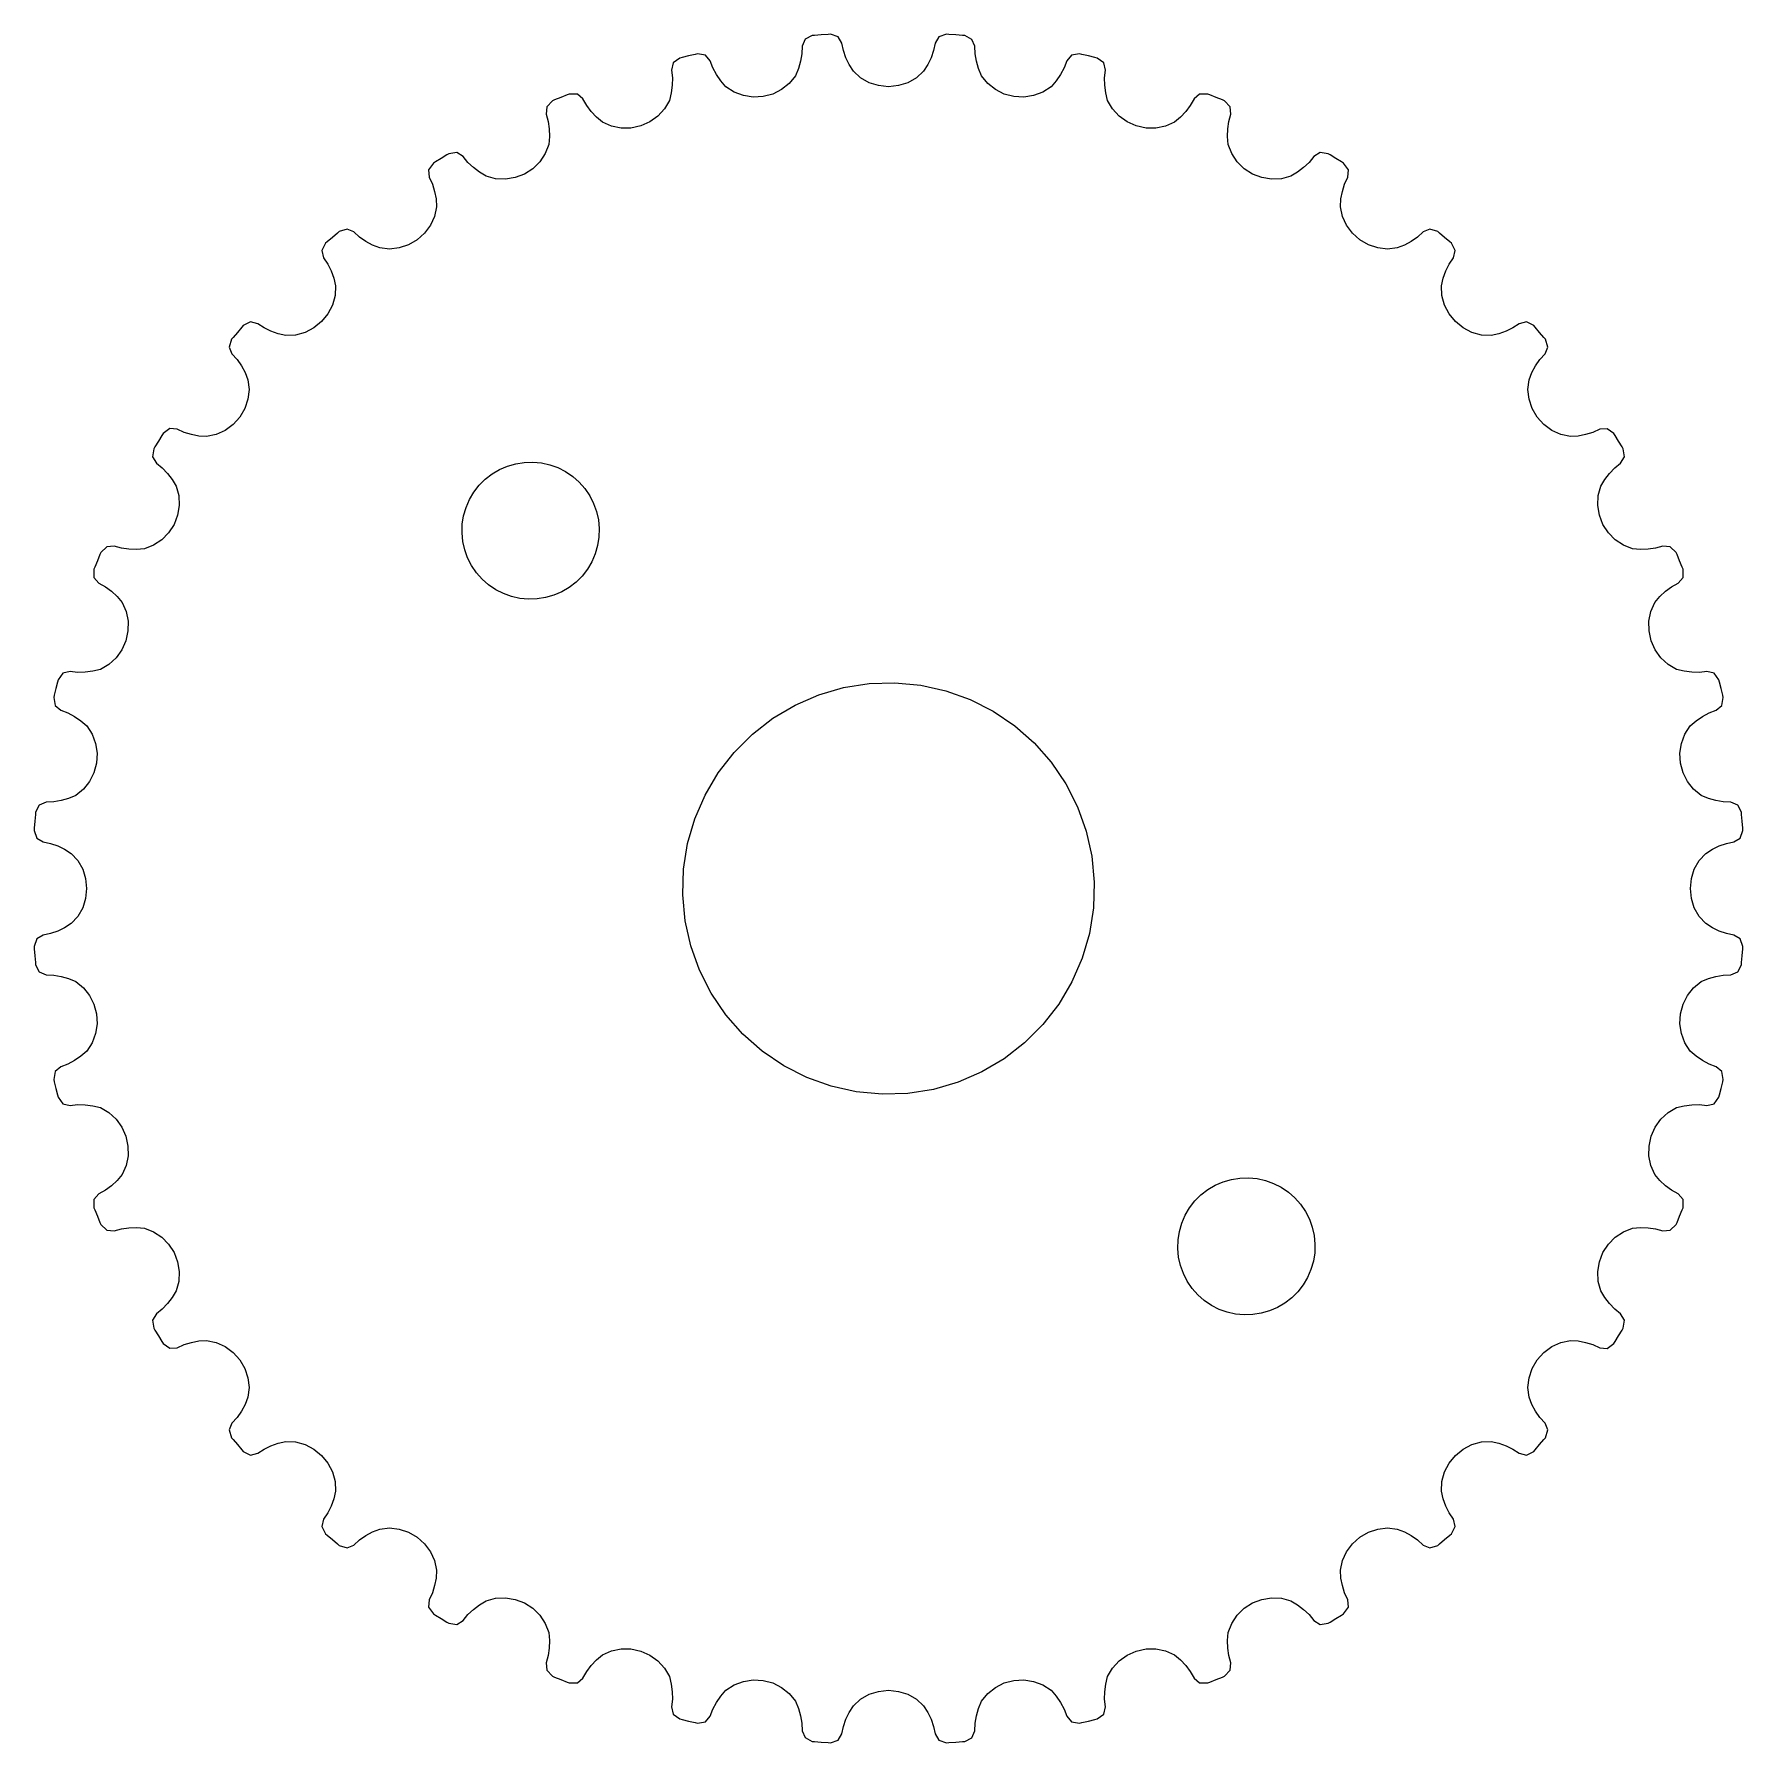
# Model space of a CAD drawing. Header units: metres. Extents: x -14 to 14, y 96 to 232.
# Drawn here: x -12.45 to 12.45, y 207.55 to 232.45 of the extents above.
import ezdxf

# ---------------------------------------------------------------- set-up
doc = ezdxf.new("R2010")
doc.units = ezdxf.units.M

msp = doc.modelspace()

# ---------------------------------------------------------------- linework, layer by layer
for p, q in [((-1.21602, 232.375), (-1.25708, 232.274)), ((-1.11101, 232.429), (-1.21602, 232.375)), ((-1.07671, 232.432), (-1.11101, 232.429)), ((-0.979034, 232.44), (-1.07671, 232.432)), ((-0.881302, 232.447), (-0.979034, 232.44)), ((-0.846939, 232.45), (-0.881302, 232.447)), ((-0.734589, 232.412), (-0.846939, 232.45)), ((-0.678375, 232.319), (-0.734589, 232.412)), ((-0.655991, 232.211), (-0.678375, 232.319)), ((0.678375, 232.319), (0.656052, 232.211)), ((0.734741, 232.412), (0.678375, 232.319)), ((0.846939, 232.45), (0.734741, 232.412)), ((0.881302, 232.447), (0.846939, 232.45)), ((0.979034, 232.44), (0.881302, 232.447)), ((1.07671, 232.432), (0.979034, 232.44)), ((1.11101, 232.429), (1.07671, 232.432)), ((1.21616, 232.374), (1.11101, 232.429)), ((1.25708, 232.274), (1.21616, 232.374)), ((-3.04161, 232.102), (-3.13686, 232.032)), ((-3.00822, 232.11), (-3.04161, 232.102)), ((-2.91301, 232.134), (-3.00822, 232.11)), ((-2.81763, 232.156), (-2.91301, 232.134)), ((-2.78404, 232.164), (-2.81763, 232.156)), ((-2.66728, 232.145), (-2.78404, 232.164)), ((-2.59717, 232.061), (-2.66728, 232.145)), ((-1.26227, 232.163), (-1.28096, 232.055)), ((-1.25708, 232.274), (-1.26227, 232.163)), ((-0.620392, 232.107), (-0.655991, 232.211)), ((-0.572189, 232.006), (-0.620392, 232.107)), ((0.620544, 232.107), (0.572357, 232.006)), ((0.656052, 232.211), (0.620544, 232.107)), ((1.26231, 232.163), (1.25708, 232.274)), ((1.28111, 232.055), (1.26231, 232.163)), ((2.66742, 232.145), (2.59717, 232.061)), ((2.78404, 232.164), (2.66742, 232.145)), ((2.81763, 232.156), (2.78404, 232.164)), ((2.91301, 232.134), (2.81763, 232.156)), ((3.00822, 232.11), (2.91301, 232.134)), ((3.04161, 232.102), (3.00822, 232.11)), ((3.13699, 232.032), (3.04161, 232.102)), ((-3.13686, 232.032), (-3.16162, 231.926)), ((-3.16162, 231.926), (-3.14952, 231.816)), ((-2.55817, 231.958), (-2.59717, 232.061)), ((-2.50664, 231.86), (-2.55817, 231.958)), ((-2.44327, 231.769), (-2.50664, 231.86)), ((-1.35741, 231.843), (-1.44673, 231.731)), ((-1.31281, 231.948), (-1.35741, 231.843)), ((-1.28096, 232.055), (-1.31281, 231.948)), ((-0.511993, 231.91), (-0.572189, 232.006)), ((-0.406158, 231.813), (-0.511993, 231.91)), ((0.511993, 231.91), (0.406158, 231.813)), ((0.572357, 232.006), (0.511993, 231.91)), ((1.31297, 231.948), (1.28111, 232.055)), ((1.35741, 231.843), (1.31297, 231.948)), ((1.44673, 231.731), (1.35741, 231.843)), ((2.50679, 231.86), (2.44344, 231.769)), ((2.55823, 231.958), (2.50679, 231.86)), ((2.59717, 232.061), (2.55823, 231.958)), ((3.16162, 231.926), (3.13699, 232.032)), ((3.14957, 231.816), (3.16162, 231.926)), ((-4.6526, 231.578), (-4.68457, 231.566)), ((-4.53429, 231.578), (-4.6526, 231.578)), ((-4.452, 231.507), (-4.53429, 231.578)), ((-3.16565, 231.595), (-3.19341, 231.485)), ((-3.15094, 231.706), (-3.16565, 231.595)), ((-3.14952, 231.816), (-3.15094, 231.706)), ((-2.3688, 231.683), (-2.44327, 231.769)), ((-2.24907, 231.604), (-2.3688, 231.683)), ((-2.11508, 231.554), (-2.24907, 231.604)), ((-1.6877, 231.578), (-1.82796, 231.541)), ((-1.55872, 231.642), (-1.6877, 231.578)), ((-1.44673, 231.731), (-1.55872, 231.642)), ((-0.281647, 231.742), (-0.406158, 231.813)), ((-0.144287, 231.7), (-0.281647, 231.742)), ((0, 231.685), (-0.144287, 231.7)), ((0.144287, 231.7), (0, 231.685)), ((0.281647, 231.742), (0.144287, 231.7)), ((0.406158, 231.813), (0.281647, 231.742)), ((1.55872, 231.642), (1.44673, 231.731)), ((1.6877, 231.578), (1.55872, 231.642)), ((1.82796, 231.541), (1.6877, 231.578)), ((2.24907, 231.604), (2.11508, 231.554)), ((2.3688, 231.683), (2.24907, 231.604)), ((2.44344, 231.769), (2.3688, 231.683)), ((3.15109, 231.706), (3.14957, 231.816)), ((3.16582, 231.595), (3.15109, 231.706)), ((3.19341, 231.485), (3.16582, 231.595)), ((4.53441, 231.578), (4.452, 231.507)), ((4.6526, 231.578), (4.53441, 231.578)), ((4.68457, 231.566), (4.6526, 231.578)), ((-4.98044, 231.393), (-4.9883, 231.284)), ((-4.89732, 231.477), (-4.98044, 231.393)), ((-4.86566, 231.491), (-4.89732, 231.477)), ((-4.77527, 231.529), (-4.86566, 231.491)), ((-4.68457, 231.566), (-4.77527, 231.529)), ((-4.39735, 231.411), (-4.452, 231.507)), ((-4.33116, 231.322), (-4.39735, 231.411)), ((-4.2542, 231.241), (-4.33116, 231.322)), ((-3.26402, 231.36), (-3.3607, 231.255)), ((-3.19341, 231.485), (-3.26402, 231.36)), ((-1.97273, 231.533), (-2.11508, 231.554)), ((-1.82796, 231.541), (-1.97273, 231.533)), ((1.97273, 231.533), (1.82796, 231.541)), ((2.11508, 231.554), (1.97273, 231.533)), ((3.26402, 231.36), (3.19341, 231.485)), ((3.3607, 231.255), (3.26402, 231.36)), ((4.3313, 231.322), (4.25436, 231.241)), ((4.3974, 231.411), (4.3313, 231.322)), ((4.452, 231.507), (4.3974, 231.411)), ((4.77527, 231.529), (4.68457, 231.566)), ((4.86566, 231.491), (4.77527, 231.529)), ((4.89732, 231.477), (4.86566, 231.491)), ((4.98058, 231.393), (4.89732, 231.477)), ((4.9883, 231.284), (4.98058, 231.393)), ((-4.9883, 231.284), (-4.95921, 231.178)), ((-4.95921, 231.178), (-4.94334, 231.069)), ((-4.16728, 231.169), (-4.2542, 231.241)), ((-4.03661, 231.109), (-4.16728, 231.169)), ((-3.89644, 231.081), (-4.03661, 231.109)), ((-3.75259, 231.082), (-3.89644, 231.081)), ((-3.6109, 231.113), (-3.75259, 231.082)), ((-3.47813, 231.172), (-3.6109, 231.113)), ((-3.3607, 231.255), (-3.47813, 231.172)), ((3.47813, 231.172), (3.3607, 231.255)), ((3.6109, 231.113), (3.47813, 231.172)), ((3.75259, 231.082), (3.6109, 231.113)), ((3.89644, 231.081), (3.75259, 231.082)), ((4.03661, 231.109), (3.89644, 231.081)), ((4.16728, 231.169), (4.03661, 231.109)), ((4.25436, 231.241), (4.16728, 231.169)), ((4.94348, 231.069), (4.95926, 231.178)), ((4.95926, 231.178), (4.9883, 231.284)), ((-4.95076, 230.844), (-5.00095, 230.71)), ((-4.94055, 230.957), (-4.95076, 230.844)), ((-4.94334, 231.069), (-4.94055, 230.957)), ((4.9407, 230.957), (4.94348, 231.069)), ((4.95076, 230.844), (4.9407, 230.957)), ((5.00095, 230.71), (4.95076, 230.844)), ((-6.6033, 230.588), (-6.63245, 230.57)), ((-6.51994, 230.64), (-6.6033, 230.588)), ((-6.43617, 230.69), (-6.51994, 230.64)), ((-6.4066, 230.708), (-6.43617, 230.69)), ((-6.28964, 230.726), (-6.4066, 230.708)), ((-6.19719, 230.668), (-6.28964, 230.726)), ((-6.12827, 230.582), (-6.19719, 230.668)), ((-6.04903, 230.505), (-6.12827, 230.582)), ((-5.07996, 230.59), (-5.18292, 230.49)), ((-5.00095, 230.71), (-5.07996, 230.59)), ((5.07996, 230.59), (5.00095, 230.71)), ((5.18292, 230.49), (5.07996, 230.59)), ((6.12831, 230.582), (6.04916, 230.505)), ((6.19719, 230.668), (6.12831, 230.582)), ((6.28976, 230.726), (6.19719, 230.668)), ((6.4066, 230.708), (6.28976, 230.726)), ((6.43617, 230.69), (6.4066, 230.708)), ((6.51994, 230.64), (6.43617, 230.69)), ((6.6033, 230.588), (6.51994, 230.64)), ((6.63245, 230.57), (6.6033, 230.588)), ((-6.63245, 230.57), (-6.7014, 230.474)), ((-6.7014, 230.474), (-6.69214, 230.365)), ((-6.69214, 230.365), (-6.64679, 230.265)), ((-5.96037, 230.438), (-6.04903, 230.505)), ((-5.86316, 230.379), (-5.96037, 230.438)), ((-5.72475, 230.341), (-5.86316, 230.379)), ((-5.58186, 230.335), (-5.72475, 230.341)), ((-5.44006, 230.359), (-5.58186, 230.335)), ((-5.30495, 230.412), (-5.44006, 230.359)), ((-5.18292, 230.49), (-5.30495, 230.412)), ((5.30495, 230.412), (5.18292, 230.49)), ((5.44006, 230.359), (5.30495, 230.412)), ((5.58186, 230.335), (5.44006, 230.359)), ((5.72475, 230.341), (5.58186, 230.335)), ((5.86316, 230.379), (5.72475, 230.341)), ((5.96053, 230.437), (5.86316, 230.379)), ((6.04916, 230.505), (5.96053, 230.437)), ((6.70151, 230.474), (6.63245, 230.57)), ((6.64684, 230.265), (6.69214, 230.365)), ((6.69214, 230.365), (6.70151, 230.474)), ((-6.64679, 230.265), (-6.61401, 230.159)), ((-6.61401, 230.159), (-6.59381, 230.049)), ((6.59395, 230.049), (6.61414, 230.159)), ((6.61414, 230.159), (6.64684, 230.265)), ((-6.58621, 229.936), (-6.61473, 229.795)), ((-6.59381, 230.049), (-6.58621, 229.936)), ((6.58621, 229.936), (6.59395, 230.049)), ((6.61473, 229.795), (6.58621, 229.936)), ((-7.89012, 229.61), (-8.00284, 229.574)), ((-7.78981, 229.568), (-7.89012, 229.61)), ((-6.6741, 229.665), (-6.7601, 229.55)), ((-6.61473, 229.795), (-6.6741, 229.665)), ((6.6741, 229.665), (6.61473, 229.795)), ((6.7601, 229.55), (6.6741, 229.665)), ((7.89024, 229.61), (7.78981, 229.568)), ((8.00284, 229.574), (7.89024, 229.61)), ((-8.20425, 229.402), (-8.25734, 229.296)), ((-8.17833, 229.425), (-8.20425, 229.402)), ((-8.10406, 229.489), (-8.17833, 229.425)), ((-8.02928, 229.552), (-8.10406, 229.489)), ((-8.00284, 229.574), (-8.02928, 229.552)), ((-7.70827, 229.493), (-7.78981, 229.568)), ((-7.61795, 229.43), (-7.70827, 229.493)), ((-7.51978, 229.377), (-7.61795, 229.43)), ((-7.41466, 229.334), (-7.51978, 229.377)), ((-7.27193, 229.318), (-7.41466, 229.334)), ((-7.12982, 229.334), (-7.27193, 229.318)), ((-6.99358, 229.38), (-7.12982, 229.334)), ((-6.86835, 229.453), (-6.99358, 229.38)), ((-6.7601, 229.55), (-6.86835, 229.453)), ((6.86835, 229.453), (6.7601, 229.55)), ((6.99358, 229.38), (6.86835, 229.453)), ((7.12982, 229.334), (6.99358, 229.38)), ((7.27193, 229.318), (7.12982, 229.334)), ((7.41466, 229.334), (7.27193, 229.318)), ((7.51991, 229.377), (7.41466, 229.334)), ((7.61809, 229.43), (7.51991, 229.377)), ((7.70831, 229.493), (7.61809, 229.43)), ((7.78981, 229.568), (7.70831, 229.493)), ((8.02928, 229.552), (8.00284, 229.574)), ((8.10406, 229.489), (8.02928, 229.552)), ((8.17833, 229.425), (8.10406, 229.489)), ((8.20425, 229.402), (8.17833, 229.425)), ((8.25745, 229.296), (8.20425, 229.402)), ((-8.25734, 229.296), (-8.23122, 229.191)), ((-8.23122, 229.191), (-8.17072, 229.099)), ((-8.17072, 229.099), (-8.12183, 228.999)), ((8.12193, 228.999), (8.17075, 229.098)), ((8.17075, 229.098), (8.23122, 229.191)), ((8.23122, 229.191), (8.25745, 229.296)), ((-8.12183, 228.999), (-8.08469, 228.894)), ((-8.08469, 228.894), (-8.05949, 228.784)), ((8.05949, 228.784), (8.08481, 228.894)), ((8.08481, 228.894), (8.12193, 228.999)), ((-8.06563, 228.64), (-8.10393, 228.502)), ((-8.05949, 228.784), (-8.06563, 228.64)), ((8.06563, 228.64), (8.05949, 228.784)), ((8.10393, 228.502), (8.06563, 228.64)), ((-8.17082, 228.375), (-8.26263, 228.263)), ((-8.10393, 228.502), (-8.17082, 228.375)), ((8.17082, 228.375), (8.10393, 228.502)), ((8.26263, 228.263), (8.17082, 228.375)), ((-9.48863, 228.104), (-9.552, 228.029)), ((-9.4247, 228.178), (-9.48863, 228.104)), ((-9.40202, 228.204), (-9.4247, 228.178)), ((-9.29633, 228.257), (-9.40202, 228.204)), ((-9.1906, 228.231), (-9.29633, 228.257)), ((-9.09848, 228.171), (-9.1906, 228.231)), ((-8.9993, 228.122), (-9.09848, 228.171)), ((-8.89401, 228.085), (-8.9993, 228.122)), ((-8.78358, 228.059), (-8.89401, 228.085)), ((-8.50224, 228.104), (-8.64003, 228.066)), ((-8.37488, 228.171), (-8.50224, 228.104)), ((-8.26263, 228.263), (-8.37488, 228.171)), ((8.37488, 228.171), (8.26263, 228.263)), ((8.50224, 228.104), (8.37488, 228.171)), ((8.64003, 228.066), (8.50224, 228.104)), ((8.89413, 228.085), (8.78358, 228.059)), ((8.99942, 228.122), (8.89413, 228.085)), ((9.09851, 228.171), (8.99942, 228.122)), ((9.1906, 228.231), (9.09851, 228.171)), ((9.29643, 228.257), (9.1906, 228.231)), ((9.40202, 228.204), (9.29643, 228.257)), ((9.4247, 228.178), (9.40202, 228.204)), ((9.48863, 228.104), (9.4247, 228.178)), ((9.552, 228.029), (9.48863, 228.104)), ((-9.57405, 228.003), (-9.60997, 227.89)), ((-9.60997, 227.89), (-9.5676, 227.79)), ((-9.552, 228.029), (-9.57405, 228.003)), ((-8.64003, 228.066), (-8.78358, 228.059)), ((8.78358, 228.059), (8.64003, 228.066)), ((9.57405, 228.003), (9.552, 228.029)), ((9.5676, 227.79), (9.61005, 227.89)), ((9.61005, 227.89), (9.57405, 228.003)), ((-9.5676, 227.79), (-9.49344, 227.708)), ((-9.49344, 227.708), (-9.42964, 227.618)), ((-9.42964, 227.618), (-9.37651, 227.52)), ((9.37662, 227.52), (9.42973, 227.618)), ((9.42973, 227.618), (9.49347, 227.708)), ((9.49347, 227.708), (9.5676, 227.79)), ((-9.37651, 227.52), (-9.33434, 227.415)), ((-9.33434, 227.415), (-9.31793, 227.272)), ((9.31793, 227.272), (9.33434, 227.415)), ((9.33434, 227.415), (9.37662, 227.52)), ((-9.3342, 227.13), (-9.38034, 226.994)), ((-9.31793, 227.272), (-9.3342, 227.13)), ((9.3342, 227.13), (9.31793, 227.272)), ((9.38034, 226.994), (9.3342, 227.13)), ((-9.45348, 226.868), (-9.54997, 226.76)), ((-9.38034, 226.994), (-9.45348, 226.868)), ((9.45348, 226.868), (9.38034, 226.994)), ((9.54997, 226.76), (9.45348, 226.868)), ((-10.588, 226.603), (-10.6396, 226.52)), ((-10.5697, 226.632), (-10.588, 226.603)), ((-10.4736, 226.702), (-10.5697, 226.632)), ((-10.3651, 226.692), (-10.4736, 226.702)), ((-10.2646, 226.647), (-10.3651, 226.692)), ((-10.1591, 226.614), (-10.2646, 226.647)), ((-10.0493, 226.594), (-10.1591, 226.614)), ((-9.93622, 226.586), (-10.0493, 226.594)), ((-9.79541, 226.615), (-9.93622, 226.586)), ((-9.6653, 226.674), (-9.79541, 226.615)), ((-9.54997, 226.76), (-9.6653, 226.674)), ((9.6653, 226.674), (9.54997, 226.76)), ((9.79541, 226.615), (9.6653, 226.674)), ((9.93622, 226.586), (9.79541, 226.615)), ((10.0494, 226.594), (9.93622, 226.586)), ((10.1591, 226.614), (10.0494, 226.594)), ((10.2647, 226.647), (10.1591, 226.614)), ((10.3651, 226.692), (10.2647, 226.647)), ((10.4737, 226.701), (10.3651, 226.692)), ((10.5697, 226.632), (10.4737, 226.701)), ((10.588, 226.603), (10.5697, 226.632)), ((10.6396, 226.52), (10.588, 226.603)), ((-10.7081, 226.407), (-10.726, 226.29)), ((-10.6904, 226.436), (-10.7081, 226.407)), ((-10.6396, 226.52), (-10.6904, 226.436)), ((10.6904, 226.436), (10.6396, 226.52)), ((10.7081, 226.407), (10.6904, 226.436)), ((10.726, 226.29), (10.7081, 226.407)), ((-10.726, 226.29), (-10.6684, 226.197)), ((-10.6684, 226.197), (-10.5824, 226.128)), ((-10.5824, 226.128), (-10.5053, 226.049)), ((-5.77699, 226.042), (-5.6689, 226.106)), ((-5.6689, 226.106), (-5.55365, 226.156)), ((-5.55365, 226.156), (-5.43304, 226.191)), ((-5.43304, 226.191), (-5.30901, 226.21)), ((-5.30901, 226.21), (-5.18349, 226.214)), ((-5.18349, 226.214), (-5.05847, 226.203)), ((-5.05847, 226.203), (-4.93591, 226.175)), ((-4.93591, 226.175), (-4.81776, 226.133)), ((-4.81776, 226.133), (-4.70586, 226.076)), ((10.5054, 226.049), (10.5824, 226.128)), ((10.5824, 226.128), (10.6684, 226.197)), ((10.6684, 226.197), (10.726, 226.29)), ((-10.5053, 226.049), (-10.4374, 225.961)), ((-10.4374, 225.961), (-10.3793, 225.863)), ((-10.3793, 225.863), (-10.3408, 225.725)), ((-6.04199, 225.777), (-5.96501, 225.876)), ((-5.96501, 225.876), (-5.87622, 225.965)), ((-5.87622, 225.965), (-5.77699, 226.042)), ((-4.70586, 226.076), (-4.60201, 226.005)), ((-4.60201, 226.005), (-4.5078, 225.922)), ((-4.5078, 225.922), (-4.42474, 225.828)), ((10.3408, 225.725), (10.3793, 225.863)), ((10.3793, 225.863), (10.4375, 225.96)), ((10.4375, 225.96), (10.5054, 226.049)), ((-10.3408, 225.725), (-10.3346, 225.582)), ((-6.15579, 225.554), (-6.10591, 225.669)), ((-6.10591, 225.669), (-6.04199, 225.777)), ((-4.42474, 225.828), (-4.35416, 225.724)), ((-4.35416, 225.724), (-4.29715, 225.612)), ((-4.29715, 225.612), (-4.25461, 225.494)), ((10.3346, 225.582), (10.3408, 225.725)), ((-10.3589, 225.44), (-10.4115, 225.305)), ((-10.3346, 225.582), (-10.3589, 225.44)), ((-6.21046, 225.309), (-6.19083, 225.433)), ((-6.19083, 225.433), (-6.15579, 225.554)), ((-4.25461, 225.494), (-4.22722, 225.371)), ((-4.22722, 225.371), (-4.21539, 225.246)), ((10.3589, 225.44), (10.3346, 225.582)), ((10.4115, 225.305), (10.3589, 225.44)), ((-10.4899, 225.183), (-10.5904, 225.08)), ((-10.4115, 225.305), (-10.4899, 225.183)), ((-6.21442, 225.183), (-6.21046, 225.309)), ((-6.20259, 225.058), (-6.21442, 225.183)), ((-4.21935, 225.121), (-4.23898, 224.997)), ((-4.21539, 225.246), (-4.21935, 225.121)), ((10.4899, 225.183), (10.4115, 225.305)), ((10.5904, 225.08), (10.4899, 225.183)), ((-11.4907, 224.866), (-11.5285, 224.775)), ((-11.4771, 224.897), (-11.4907, 224.866)), ((-11.393, 224.981), (-11.4771, 224.897)), ((-11.2844, 224.988), (-11.393, 224.981)), ((-11.1781, 224.959), (-11.2844, 224.988)), ((-11.0687, 224.943), (-11.1781, 224.959)), ((-10.9571, 224.941), (-11.0687, 224.943)), ((-10.8442, 224.951), (-10.9571, 224.941)), ((-10.7096, 225.001), (-10.8442, 224.951)), ((-10.5904, 225.08), (-10.7096, 225.001)), ((-6.1752, 224.936), (-6.20259, 225.058)), ((-6.13266, 224.818), (-6.1752, 224.936)), ((-4.27403, 224.876), (-4.3239, 224.761)), ((-4.23898, 224.997), (-4.27403, 224.876)), ((10.7096, 225.001), (10.5904, 225.08)), ((10.8442, 224.951), (10.7096, 225.001)), ((10.9571, 224.941), (10.8442, 224.951)), ((11.0687, 224.943), (10.9571, 224.941)), ((11.1781, 224.959), (11.0687, 224.943)), ((11.2844, 224.988), (11.1781, 224.959)), ((11.3931, 224.98), (11.2844, 224.988)), ((11.4771, 224.897), (11.3931, 224.98)), ((11.4907, 224.866), (11.4771, 224.897)), ((11.5285, 224.775), (11.4907, 224.866)), ((-11.5657, 224.685), (-11.5785, 224.653)), ((-11.5785, 224.653), (-11.5778, 224.534)), ((-11.5285, 224.775), (-11.5657, 224.685)), ((-6.07565, 224.706), (-6.13266, 224.818)), ((-6.00507, 224.602), (-6.07565, 224.706)), ((-5.92201, 224.508), (-6.00507, 224.602)), ((-4.38783, 224.653), (-4.4648, 224.554)), ((-4.3239, 224.761), (-4.38783, 224.653)), ((11.5657, 224.685), (11.5285, 224.775)), ((11.5785, 224.653), (11.5657, 224.685)), ((11.5779, 224.534), (11.5785, 224.653)), ((-11.5778, 224.534), (-11.5065, 224.452)), ((-11.5065, 224.452), (-11.4108, 224.397)), ((-11.4108, 224.397), (-11.3223, 224.331)), ((-5.8278, 224.425), (-5.92201, 224.508)), ((-5.72395, 224.354), (-5.8278, 224.425)), ((-5.61206, 224.297), (-5.72395, 224.354)), ((-4.65282, 224.388), (-4.76091, 224.324)), ((-4.55359, 224.465), (-4.65282, 224.388)), ((-4.4648, 224.554), (-4.55359, 224.465)), ((11.3223, 224.331), (11.4108, 224.397)), ((11.4108, 224.397), (11.5065, 224.452)), ((11.5065, 224.452), (11.5779, 224.534)), ((-11.3223, 224.331), (-11.2414, 224.254)), ((-11.2414, 224.254), (-11.1687, 224.167)), ((-11.1687, 224.167), (-11.109, 224.037)), ((-5.4939, 224.255), (-5.61206, 224.297)), ((-5.37134, 224.227), (-5.4939, 224.255)), ((-5.24632, 224.215), (-5.37134, 224.227)), ((-5.1208, 224.219), (-5.24632, 224.215)), ((-4.99677, 224.239), (-5.1208, 224.219)), ((-4.87616, 224.274), (-4.99677, 224.239)), ((-4.76091, 224.324), (-4.87616, 224.274)), ((11.109, 224.037), (11.1687, 224.167)), ((11.1687, 224.167), (11.2414, 224.254)), ((11.2414, 224.254), (11.3223, 224.331)), ((-11.109, 224.037), (-11.0806, 223.896)), ((-11.0806, 223.896), (-11.0824, 223.753)), ((11.0806, 223.896), (11.109, 224.037)), ((11.0824, 223.753), (11.0806, 223.896)), ((-11.1132, 223.611), (-11.1716, 223.478)), ((-11.0824, 223.753), (-11.1132, 223.611)), ((11.1132, 223.611), (11.0824, 223.753)), ((11.1716, 223.478), (11.1132, 223.611)), ((-11.2547, 223.361), (-11.36, 223.264)), ((-11.1716, 223.478), (-11.2547, 223.361)), ((11.2547, 223.361), (11.1716, 223.478)), ((11.36, 223.264), (11.2547, 223.361)), ((-12.0319, 223.137), (-12.1019, 223.042)), ((-11.9258, 223.162), (-12.0319, 223.137)), ((-11.8163, 223.15), (-11.9258, 223.162)), ((-11.7057, 223.151), (-11.8163, 223.15)), ((-11.5951, 223.166), (-11.7057, 223.151)), ((-11.4852, 223.193), (-11.5951, 223.166)), ((-11.36, 223.264), (-11.4852, 223.193)), ((11.4852, 223.193), (11.36, 223.264)), ((11.5951, 223.166), (11.4852, 223.193)), ((11.7058, 223.151), (11.5951, 223.166)), ((11.8163, 223.15), (11.7058, 223.151)), ((11.9258, 223.162), (11.8163, 223.15)), ((12.0319, 223.137), (11.9258, 223.162)), ((12.1019, 223.042), (12.0319, 223.137)), ((-12.1336, 222.913), (-12.1561, 222.818)), ((-12.1104, 223.008), (-12.1336, 222.913)), ((-12.1019, 223.042), (-12.1104, 223.008)), ((-1.0162, 222.823), (-0.654419, 222.928)), ((-0.654419, 222.928), (-0.282318, 222.987)), ((-0.282318, 222.987), (0.094223, 222.999)), ((0.094223, 222.999), (0.469299, 222.963)), ((0.469299, 222.963), (0.83696, 222.881)), ((0.83696, 222.881), (1.19144, 222.753)), ((12.1104, 223.008), (12.1019, 223.042)), ((12.1336, 222.913), (12.1104, 223.008)), ((12.1561, 222.818), (12.1336, 222.913)), ((-12.1561, 222.818), (-12.1638, 222.784)), ((-12.1638, 222.784), (-12.1446, 222.667)), ((-12.1446, 222.667), (-12.0613, 222.597)), ((-1.68625, 222.481), (-1.36197, 222.673)), ((-1.36197, 222.673), (-1.0162, 222.823)), ((1.19144, 222.753), (1.52711, 222.582)), ((12.0613, 222.597), (12.1447, 222.667)), ((12.1447, 222.667), (12.1638, 222.784)), ((12.1638, 222.784), (12.1561, 222.818)), ((-12.0613, 222.597), (-11.9582, 222.558)), ((-11.9582, 222.558), (-11.8604, 222.507)), ((-11.8604, 222.507), (-11.7685, 222.443)), ((-11.7685, 222.443), (-11.6831, 222.369)), ((-11.6831, 222.369), (-11.6037, 222.249)), ((-1.98393, 222.25), (-1.68625, 222.481)), ((1.52711, 222.582), (1.83871, 222.37)), ((1.83871, 222.37), (2.12131, 222.121)), ((11.6037, 222.249), (11.6831, 222.369)), ((11.6831, 222.369), (11.7685, 222.443)), ((11.7685, 222.443), (11.8604, 222.507)), ((11.8604, 222.507), (11.9582, 222.558)), ((11.9582, 222.558), (12.0613, 222.597)), ((-11.6037, 222.249), (-11.5537, 222.115)), ((-11.5537, 222.115), (-11.533, 221.973)), ((-2.25032, 221.984), (-1.98393, 222.25)), ((2.12131, 222.121), (2.37045, 221.839)), ((11.533, 221.973), (11.5537, 222.115)), ((11.5537, 222.115), (11.6037, 222.249)), ((-11.533, 221.973), (-11.5413, 221.828)), ((-2.48123, 221.686), (-2.25032, 221.984)), ((11.5413, 221.828), (11.533, 221.973)), ((-11.5781, 221.688), (-11.6418, 221.559)), ((-11.5413, 221.828), (-11.5781, 221.688)), ((-2.673, 221.362), (-2.48123, 221.686)), ((2.37045, 221.839), (2.58221, 221.527)), ((11.5781, 221.688), (11.5413, 221.828)), ((11.6418, 221.559), (11.5781, 221.688)), ((-11.7308, 221.447), (-11.8433, 221.357)), ((-11.6418, 221.559), (-11.7308, 221.447)), ((-2.82263, 221.016), (-2.673, 221.362)), ((2.58221, 221.527), (2.75325, 221.191)), ((11.7308, 221.447), (11.6418, 221.559)), ((11.8433, 221.357), (11.7308, 221.447)), ((-12.3745, 221.216), (-12.4287, 221.111)), ((-12.2735, 221.257), (-12.3745, 221.216)), ((-12.1635, 221.262), (-12.2735, 221.257)), ((-12.0546, 221.281), (-12.1635, 221.262)), ((-11.9476, 221.313), (-12.0546, 221.281)), ((-11.8433, 221.357), (-11.9476, 221.313)), ((2.75325, 221.191), (2.88087, 220.837)), ((11.9476, 221.313), (11.8433, 221.357)), ((12.0546, 221.281), (11.9476, 221.313)), ((12.1635, 221.262), (12.0546, 221.281)), ((12.2735, 221.257), (12.1635, 221.262)), ((12.3745, 221.216), (12.2735, 221.257)), ((12.4287, 221.111), (12.3745, 221.216)), ((-12.4472, 220.881), (-12.4495, 220.847)), ((-12.4399, 220.979), (-12.4472, 220.881)), ((-12.4319, 221.077), (-12.4399, 220.979)), ((-12.4287, 221.111), (-12.4319, 221.077)), ((-2.92773, 220.654), (-2.82263, 221.016)), ((12.4319, 221.077), (12.4287, 221.111)), ((12.4399, 220.979), (12.4319, 221.077)), ((12.4472, 220.881), (12.4399, 220.979)), ((12.4495, 220.847), (12.4472, 220.881)), ((-12.4495, 220.847), (-12.4124, 220.735)), ((-12.4124, 220.735), (-12.3191, 220.678)), ((-12.3191, 220.678), (-12.2112, 220.656)), ((-12.2112, 220.656), (-12.1066, 220.621)), ((-12.1066, 220.621), (-12.0059, 220.572)), ((-2.98668, 220.282), (-2.92773, 220.654)), ((2.88087, 220.837), (2.96306, 220.469)), ((12.0059, 220.572), (12.1066, 220.62)), ((12.1066, 220.62), (12.2112, 220.656)), ((12.2112, 220.656), (12.3191, 220.678)), ((12.3191, 220.678), (12.4124, 220.735)), ((12.4124, 220.735), (12.4495, 220.847)), ((-12.0059, 220.572), (-11.9099, 220.512)), ((-11.9099, 220.512), (-11.8127, 220.406)), ((-11.8127, 220.406), (-11.7423, 220.282)), ((2.96306, 220.469), (2.9985, 220.094)), ((11.7423, 220.282), (11.8127, 220.406)), ((11.8127, 220.406), (11.9099, 220.512)), ((11.9099, 220.512), (12.0059, 220.572)), ((-11.7423, 220.282), (-11.6996, 220.144)), ((-11.6996, 220.144), (-11.6852, 220)), ((-2.9985, 219.906), (-2.98668, 220.282)), ((11.6852, 220), (11.6996, 220.144)), ((11.6996, 220.144), (11.7423, 220.282)), ((-11.6852, 220), (-11.6996, 219.856)), ((-2.96306, 219.531), (-2.9985, 219.906)), ((2.9985, 220.094), (2.98668, 219.718)), ((11.6996, 219.856), (11.6852, 220)), ((-11.7423, 219.718), (-11.8127, 219.594)), ((-11.6996, 219.856), (-11.7423, 219.718)), ((2.98668, 219.718), (2.92773, 219.346)), ((11.7423, 219.718), (11.6996, 219.856)), ((11.8127, 219.594), (11.7423, 219.718)), ((-12.1066, 219.38), (-12.2112, 219.344)), ((-12.0059, 219.428), (-12.1066, 219.38)), ((-11.9099, 219.488), (-12.0059, 219.428)), ((-11.8127, 219.594), (-11.9099, 219.488)), ((-2.88087, 219.163), (-2.96306, 219.531)), ((11.9099, 219.488), (11.8127, 219.594)), ((12.0059, 219.428), (11.9099, 219.488)), ((12.1066, 219.379), (12.0059, 219.428)), ((12.2112, 219.344), (12.1066, 219.379)), ((-12.4124, 219.265), (-12.4495, 219.153)), ((-12.4495, 219.153), (-12.4472, 219.119)), ((-12.3191, 219.322), (-12.4124, 219.265)), ((-12.2112, 219.344), (-12.3191, 219.322)), ((-2.75325, 218.809), (-2.88087, 219.163)), ((2.92773, 219.346), (2.82263, 218.984)), ((12.3191, 219.322), (12.2112, 219.344)), ((12.4124, 219.265), (12.3191, 219.322)), ((12.4495, 219.153), (12.4124, 219.265)), ((12.4472, 219.119), (12.4495, 219.153)), ((-12.4472, 219.119), (-12.4399, 219.021)), ((-12.4399, 219.021), (-12.4319, 218.923)), ((-12.4319, 218.923), (-12.4287, 218.889)), ((-12.4287, 218.889), (-12.3745, 218.784)), ((2.82263, 218.984), (2.673, 218.638)), ((12.3745, 218.784), (12.4287, 218.889)), ((12.4287, 218.889), (12.4319, 218.923)), ((12.4319, 218.923), (12.4399, 219.021)), ((12.4399, 219.021), (12.4472, 219.119)), ((-12.3745, 218.784), (-12.2735, 218.743)), ((-12.2735, 218.743), (-12.1635, 218.738)), ((-12.1635, 218.738), (-12.0546, 218.719)), ((-12.0546, 218.719), (-11.9476, 218.687)), ((-11.9476, 218.687), (-11.8433, 218.643)), ((-11.8433, 218.643), (-11.7308, 218.553)), ((-2.58221, 218.473), (-2.75325, 218.809)), ((2.673, 218.638), (2.48123, 218.314)), ((11.7308, 218.553), (11.8433, 218.643)), ((11.8433, 218.643), (11.9476, 218.687)), ((11.9476, 218.687), (12.0546, 218.719)), ((12.0546, 218.719), (12.1635, 218.738)), ((12.1635, 218.738), (12.2735, 218.743)), ((12.2735, 218.743), (12.3745, 218.784)), ((-11.7308, 218.553), (-11.6418, 218.441)), ((-11.6418, 218.441), (-11.5781, 218.312)), ((-2.37045, 218.161), (-2.58221, 218.473)), ((11.5781, 218.312), (11.6418, 218.441)), ((11.6418, 218.441), (11.7308, 218.553)), ((-11.5781, 218.312), (-11.5413, 218.172)), ((-11.5413, 218.172), (-11.533, 218.027)), ((-2.12131, 217.879), (-2.37045, 218.161)), ((2.48123, 218.314), (2.25032, 218.016)), ((11.533, 218.027), (11.5413, 218.172)), ((11.5413, 218.172), (11.5781, 218.312)), ((-11.5537, 217.885), (-11.6037, 217.751)), ((-11.533, 218.027), (-11.5537, 217.885)), ((-1.83871, 217.63), (-2.12131, 217.879)), ((2.25032, 218.016), (1.98393, 217.75)), ((11.5537, 217.885), (11.533, 218.027)), ((11.6037, 217.751), (11.5537, 217.885)), ((-11.6831, 217.631), (-11.7685, 217.557)), ((-11.6037, 217.751), (-11.6831, 217.631)), ((-1.52711, 217.418), (-1.83871, 217.63)), ((1.98393, 217.75), (1.68625, 217.519)), ((11.6831, 217.631), (11.6037, 217.751)), ((11.7685, 217.557), (11.6831, 217.631)), ((-12.0613, 217.403), (-12.1447, 217.333)), ((-11.9582, 217.442), (-12.0613, 217.403)), ((-11.8604, 217.493), (-11.9582, 217.442)), ((-11.7685, 217.557), (-11.8604, 217.493)), ((-1.19144, 217.247), (-1.52711, 217.418)), ((1.68625, 217.519), (1.36197, 217.327)), ((11.8604, 217.493), (11.7685, 217.557)), ((11.9582, 217.442), (11.8604, 217.493)), ((12.0613, 217.403), (11.9582, 217.442)), ((12.1446, 217.333), (12.0613, 217.403)), ((-12.1447, 217.333), (-12.1638, 217.216)), ((-12.1638, 217.216), (-12.1561, 217.182)), ((-12.1561, 217.182), (-12.1336, 217.087)), ((-0.83696, 217.119), (-1.19144, 217.247)), ((1.0162, 217.177), (0.654419, 217.072)), ((1.36197, 217.327), (1.0162, 217.177)), ((12.1336, 217.087), (12.1561, 217.182)), ((12.1638, 217.216), (12.1446, 217.333)), ((12.1561, 217.182), (12.1638, 217.216)), ((-12.1336, 217.087), (-12.1104, 216.992)), ((-12.1104, 216.992), (-12.1019, 216.958)), ((-12.1019, 216.958), (-12.0319, 216.863)), ((-0.469299, 217.037), (-0.83696, 217.119)), ((-0.094223, 217.001), (-0.469299, 217.037)), ((0.282318, 217.013), (-0.094223, 217.001)), ((0.654419, 217.072), (0.282318, 217.013)), ((12.0319, 216.863), (12.1019, 216.958)), ((12.1019, 216.958), (12.1104, 216.992)), ((12.1104, 216.992), (12.1336, 217.087)), ((-12.0319, 216.863), (-11.9258, 216.838)), ((-11.9258, 216.838), (-11.8163, 216.85)), ((-11.8163, 216.85), (-11.7058, 216.849)), ((-11.7058, 216.849), (-11.5951, 216.834)), ((-11.5951, 216.834), (-11.4852, 216.807)), ((-11.4852, 216.807), (-11.36, 216.736)), ((-11.36, 216.736), (-11.2547, 216.639)), ((-11.2547, 216.639), (-11.1716, 216.522)), ((11.1716, 216.522), (11.2547, 216.639)), ((11.2547, 216.639), (11.36, 216.736)), ((11.36, 216.736), (11.4852, 216.807)), ((11.4852, 216.807), (11.5951, 216.834)), ((11.5951, 216.834), (11.7057, 216.849)), ((11.7057, 216.849), (11.8163, 216.85)), ((11.8163, 216.85), (11.9258, 216.838)), ((11.9258, 216.838), (12.0319, 216.863)), ((-11.1716, 216.522), (-11.1132, 216.389)), ((-11.1132, 216.389), (-11.0824, 216.247)), ((11.0824, 216.247), (11.1132, 216.389)), ((11.1132, 216.389), (11.1716, 216.522)), ((-11.0824, 216.247), (-11.0806, 216.104)), ((11.0806, 216.104), (11.0824, 216.247)), ((-11.109, 215.963), (-11.1687, 215.833)), ((-11.0806, 216.104), (-11.109, 215.963)), ((11.109, 215.963), (11.0806, 216.104)), ((11.1687, 215.833), (11.109, 215.963)), ((-11.3223, 215.669), (-11.4108, 215.603)), ((-11.2414, 215.746), (-11.3223, 215.669)), ((-11.1687, 215.833), (-11.2414, 215.746)), ((4.65282, 215.612), (4.76091, 215.676)), ((4.76091, 215.676), (4.87616, 215.726)), ((4.87616, 215.726), (4.99677, 215.761)), ((4.99677, 215.761), (5.1208, 215.781)), ((5.1208, 215.781), (5.24632, 215.785)), ((5.24632, 215.785), (5.37134, 215.773)), ((5.37134, 215.773), (5.4939, 215.745)), ((5.4939, 215.745), (5.61206, 215.703)), ((5.61206, 215.703), (5.72395, 215.646)), ((5.72395, 215.646), (5.8278, 215.575)), ((11.2414, 215.746), (11.1687, 215.833)), ((11.3223, 215.669), (11.2414, 215.746)), ((11.4108, 215.603), (11.3223, 215.669)), ((-11.5779, 215.466), (-11.5785, 215.347)), ((-11.5065, 215.548), (-11.5779, 215.466)), ((-11.4108, 215.603), (-11.5065, 215.548)), ((4.38783, 215.347), (4.4648, 215.446)), ((4.4648, 215.446), (4.55359, 215.535)), ((4.55359, 215.535), (4.65282, 215.612)), ((5.8278, 215.575), (5.92201, 215.492)), ((5.92201, 215.492), (6.00507, 215.398)), ((6.00507, 215.398), (6.07565, 215.294)), ((11.5065, 215.548), (11.4108, 215.603)), ((11.5778, 215.466), (11.5065, 215.548)), ((11.5785, 215.347), (11.5778, 215.466)), ((-11.5785, 215.347), (-11.5657, 215.315)), ((-11.5657, 215.315), (-11.5285, 215.225)), ((-11.5285, 215.225), (-11.4907, 215.134)), ((4.27403, 215.124), (4.3239, 215.239)), ((4.3239, 215.239), (4.38783, 215.347)), ((6.07565, 215.294), (6.13266, 215.182)), ((6.13266, 215.182), (6.1752, 215.064)), ((11.4907, 215.134), (11.5285, 215.225)), ((11.5285, 215.225), (11.5657, 215.315)), ((11.5657, 215.315), (11.5785, 215.347)), ((-11.4907, 215.134), (-11.4771, 215.103)), ((-11.4771, 215.103), (-11.3931, 215.02)), ((-11.3931, 215.02), (-11.2844, 215.012)), ((-11.2844, 215.012), (-11.1781, 215.041)), ((-11.1781, 215.041), (-11.0687, 215.057)), ((-11.0687, 215.057), (-10.9571, 215.059)), ((-10.9571, 215.059), (-10.8442, 215.049)), ((-10.8442, 215.049), (-10.7096, 214.999)), ((-10.7096, 214.999), (-10.5904, 214.92)), ((-10.5904, 214.92), (-10.4899, 214.817)), ((4.21935, 214.879), (4.23898, 215.003)), ((4.23898, 215.003), (4.27403, 215.124)), ((6.1752, 215.064), (6.20259, 214.942)), ((6.20259, 214.942), (6.21442, 214.817)), ((10.4899, 214.817), (10.5904, 214.92)), ((10.5904, 214.92), (10.7096, 214.999)), ((10.7096, 214.999), (10.8442, 215.049)), ((10.8442, 215.049), (10.9571, 215.059)), ((10.9571, 215.059), (11.0687, 215.057)), ((11.0687, 215.057), (11.1781, 215.041)), ((11.1781, 215.041), (11.2844, 215.012)), ((11.2844, 215.012), (11.393, 215.019)), ((11.393, 215.019), (11.4771, 215.103)), ((11.4771, 215.103), (11.4907, 215.134)), ((-10.4899, 214.817), (-10.4115, 214.695)), ((-10.4115, 214.695), (-10.3589, 214.56)), ((4.21539, 214.754), (4.21935, 214.879)), ((4.22722, 214.629), (4.21539, 214.754)), ((6.21046, 214.691), (6.19083, 214.567)), ((6.21442, 214.817), (6.21046, 214.691)), ((10.3589, 214.56), (10.4115, 214.695)), ((10.4115, 214.695), (10.4899, 214.817)), ((-10.3589, 214.56), (-10.3346, 214.418)), ((-10.3346, 214.418), (-10.3408, 214.275)), ((4.25461, 214.506), (4.22722, 214.629)), ((4.29715, 214.388), (4.25461, 214.506)), ((6.15579, 214.446), (6.10591, 214.331)), ((6.19083, 214.567), (6.15579, 214.446)), ((10.3346, 214.418), (10.3589, 214.56)), ((10.3408, 214.275), (10.3346, 214.418)), ((-10.3408, 214.275), (-10.3793, 214.137)), ((4.35416, 214.276), (4.29715, 214.388)), ((4.42474, 214.172), (4.35416, 214.276)), ((4.5078, 214.078), (4.42474, 214.172)), ((6.04199, 214.223), (5.96501, 214.124)), ((6.10591, 214.331), (6.04199, 214.223)), ((10.3793, 214.137), (10.3408, 214.275)), ((-10.5054, 213.951), (-10.5824, 213.872)), ((-10.4375, 214.04), (-10.5054, 213.951)), ((-10.3793, 214.137), (-10.4375, 214.04)), ((4.60201, 213.995), (4.5078, 214.078)), ((4.70586, 213.924), (4.60201, 213.995)), ((4.81776, 213.867), (4.70586, 213.924)), ((5.6689, 213.894), (5.55365, 213.844)), ((5.77699, 213.958), (5.6689, 213.894)), ((5.87622, 214.035), (5.77699, 213.958)), ((5.96501, 214.124), (5.87622, 214.035)), ((10.4374, 214.039), (10.3793, 214.137)), ((10.5053, 213.951), (10.4374, 214.039)), ((10.5824, 213.872), (10.5053, 213.951)), ((-10.6684, 213.803), (-10.726, 213.71)), ((-10.726, 213.71), (-10.7081, 213.593)), ((-10.5824, 213.872), (-10.6684, 213.803)), ((4.93591, 213.825), (4.81776, 213.867)), ((5.05847, 213.797), (4.93591, 213.825)), ((5.18349, 213.786), (5.05847, 213.797)), ((5.30901, 213.79), (5.18349, 213.786)), ((5.43304, 213.809), (5.30901, 213.79)), ((5.55365, 213.844), (5.43304, 213.809)), ((10.6684, 213.803), (10.5824, 213.872)), ((10.726, 213.71), (10.6684, 213.803)), ((10.7081, 213.593), (10.726, 213.71)), ((-10.7081, 213.593), (-10.6904, 213.564)), ((-10.6904, 213.564), (-10.6396, 213.48)), ((-10.6396, 213.48), (-10.588, 213.397)), ((-10.588, 213.397), (-10.5697, 213.368)), ((-10.1591, 213.386), (-10.0494, 213.406)), ((-10.0494, 213.406), (-9.93622, 213.414)), ((-9.93622, 213.414), (-9.79541, 213.385)), ((9.79541, 213.385), (9.93622, 213.414)), ((9.93622, 213.414), (10.0493, 213.406)), ((10.0493, 213.406), (10.1591, 213.386)), ((10.5697, 213.368), (10.588, 213.397)), ((10.588, 213.397), (10.6396, 213.48)), ((10.6396, 213.48), (10.6904, 213.564)), ((10.6904, 213.564), (10.7081, 213.593)), ((-10.5697, 213.368), (-10.4737, 213.299)), ((-10.4737, 213.299), (-10.3651, 213.308)), ((-10.3651, 213.308), (-10.2647, 213.353)), ((-10.2647, 213.353), (-10.1591, 213.386)), ((-9.79541, 213.385), (-9.6653, 213.326)), ((-9.6653, 213.326), (-9.54997, 213.24)), ((-9.54997, 213.24), (-9.45348, 213.132)), ((9.45348, 213.132), (9.54997, 213.24)), ((9.54997, 213.24), (9.6653, 213.326)), ((9.6653, 213.326), (9.79541, 213.385)), ((10.1591, 213.386), (10.2646, 213.353)), ((10.2646, 213.353), (10.3651, 213.308)), ((10.3651, 213.308), (10.4736, 213.298)), ((10.4736, 213.298), (10.5697, 213.368)), ((-9.45348, 213.132), (-9.38034, 213.006)), ((-9.38034, 213.006), (-9.3342, 212.87)), ((9.3342, 212.87), (9.38034, 213.006)), ((9.38034, 213.006), (9.45348, 213.132)), ((-9.31793, 212.728), (-9.33434, 212.585)), ((-9.3342, 212.87), (-9.31793, 212.728)), ((9.31793, 212.728), (9.3342, 212.87)), ((9.33434, 212.585), (9.31793, 212.728)), ((-9.37662, 212.48), (-9.42973, 212.382)), ((-9.33434, 212.585), (-9.37662, 212.48)), ((9.37651, 212.48), (9.33434, 212.585)), ((9.42964, 212.382), (9.37651, 212.48)), ((-9.5676, 212.21), (-9.61005, 212.11)), ((-9.49347, 212.292), (-9.5676, 212.21)), ((-9.42973, 212.382), (-9.49347, 212.292)), ((9.49344, 212.292), (9.42964, 212.382)), ((9.5676, 212.21), (9.49344, 212.292)), ((9.60997, 212.11), (9.5676, 212.21)), ((-9.61005, 212.11), (-9.57405, 211.997)), ((-9.57405, 211.997), (-9.552, 211.971)), ((-9.552, 211.971), (-9.48863, 211.896)), ((-8.99942, 211.878), (-8.89413, 211.915)), ((-8.89413, 211.915), (-8.78358, 211.941)), ((-8.78358, 211.941), (-8.64003, 211.934)), ((-8.64003, 211.934), (-8.50224, 211.896)), ((8.50224, 211.896), (8.64003, 211.934)), ((8.64003, 211.934), (8.78358, 211.941)), ((8.78358, 211.941), (8.89401, 211.915)), ((8.89401, 211.915), (8.9993, 211.878)), ((9.48863, 211.896), (9.552, 211.971)), ((9.552, 211.971), (9.57405, 211.997)), ((9.57405, 211.997), (9.60997, 212.11)), ((-9.48863, 211.896), (-9.4247, 211.822)), ((-9.4247, 211.822), (-9.40202, 211.796)), ((-9.40202, 211.796), (-9.29643, 211.743)), ((-9.29643, 211.743), (-9.1906, 211.769)), ((-9.1906, 211.769), (-9.09851, 211.829)), ((-9.09851, 211.829), (-8.99942, 211.878)), ((-8.50224, 211.896), (-8.37488, 211.829)), ((-8.37488, 211.829), (-8.26263, 211.737)), ((-8.26263, 211.737), (-8.17082, 211.625)), ((8.17082, 211.625), (8.26263, 211.737)), ((8.26263, 211.737), (8.37488, 211.829)), ((8.37488, 211.829), (8.50224, 211.896)), ((8.9993, 211.878), (9.09848, 211.829)), ((9.09848, 211.829), (9.1906, 211.769)), ((9.1906, 211.769), (9.29633, 211.743)), ((9.29633, 211.743), (9.40202, 211.796)), ((9.40202, 211.796), (9.4247, 211.822)), ((9.4247, 211.822), (9.48863, 211.896)), ((-8.17082, 211.625), (-8.10393, 211.498)), ((-8.10393, 211.498), (-8.06563, 211.36)), ((8.06563, 211.36), (8.10393, 211.498)), ((8.10393, 211.498), (8.17082, 211.625)), ((-8.05949, 211.216), (-8.08481, 211.106)), ((-8.06563, 211.36), (-8.05949, 211.216)), ((8.05949, 211.216), (8.06563, 211.36)), ((8.08469, 211.106), (8.05949, 211.216)), ((-8.12193, 211.001), (-8.17075, 210.902)), ((-8.08481, 211.106), (-8.12193, 211.001)), ((8.12183, 211.001), (8.08469, 211.106)), ((8.17072, 210.901), (8.12183, 211.001)), ((-8.23122, 210.809), (-8.25745, 210.704)), ((-8.25745, 210.704), (-8.20425, 210.598)), ((-8.17075, 210.902), (-8.23122, 210.809)), ((-7.51991, 210.623), (-7.41466, 210.666)), ((-7.41466, 210.666), (-7.27193, 210.682)), ((-7.27193, 210.682), (-7.12982, 210.666)), ((-7.12982, 210.666), (-6.99358, 210.62)), ((6.99358, 210.62), (7.12982, 210.666)), ((7.12982, 210.666), (7.27193, 210.682)), ((7.27193, 210.682), (7.41466, 210.666)), ((7.41466, 210.666), (7.51978, 210.623)), ((8.23122, 210.809), (8.17072, 210.901)), ((8.20425, 210.598), (8.25734, 210.704)), ((8.25734, 210.704), (8.23122, 210.809)), ((-8.20425, 210.598), (-8.17833, 210.575)), ((-8.17833, 210.575), (-8.10406, 210.511)), ((-8.10406, 210.511), (-8.02928, 210.448)), ((-8.02928, 210.448), (-8.00284, 210.426)), ((-8.00284, 210.426), (-7.89024, 210.39)), ((-7.89024, 210.39), (-7.78981, 210.432)), ((-7.78981, 210.432), (-7.70831, 210.507)), ((-7.70831, 210.507), (-7.61809, 210.57)), ((-7.61809, 210.57), (-7.51991, 210.623)), ((-6.99358, 210.62), (-6.86835, 210.547)), ((-6.86835, 210.547), (-6.7601, 210.45)), ((-6.7601, 210.45), (-6.6741, 210.335)), ((6.6741, 210.335), (6.7601, 210.45)), ((6.7601, 210.45), (6.86835, 210.547)), ((6.86835, 210.547), (6.99358, 210.62)), ((7.51978, 210.623), (7.61795, 210.57)), ((7.61795, 210.57), (7.70827, 210.507)), ((7.70827, 210.507), (7.78981, 210.432)), ((7.78981, 210.432), (7.89012, 210.39)), ((7.89012, 210.39), (8.00284, 210.426)), ((8.00284, 210.426), (8.02928, 210.448)), ((8.02928, 210.448), (8.10406, 210.511)), ((8.10406, 210.511), (8.17833, 210.575)), ((8.17833, 210.575), (8.20425, 210.598)), ((-6.6741, 210.335), (-6.61473, 210.205)), ((-6.61473, 210.205), (-6.58621, 210.064)), ((6.58621, 210.064), (6.61473, 210.205)), ((6.61473, 210.205), (6.6741, 210.335)), ((-6.59395, 209.951), (-6.61414, 209.841)), ((-6.58621, 210.064), (-6.59395, 209.951)), ((6.59381, 209.951), (6.58621, 210.064)), ((6.61401, 209.841), (6.59381, 209.951)), ((-6.64684, 209.735), (-6.69214, 209.635)), ((-6.61414, 209.841), (-6.64684, 209.735)), ((-5.86316, 209.621), (-5.72475, 209.659)), ((-5.72475, 209.659), (-5.58186, 209.665)), ((-5.58186, 209.665), (-5.44006, 209.641)), ((5.44006, 209.641), (5.58186, 209.665)), ((5.58186, 209.665), (5.72475, 209.659)), ((5.72475, 209.659), (5.86316, 209.621)), ((6.64679, 209.735), (6.61401, 209.841)), ((6.69214, 209.635), (6.64679, 209.735)), ((-6.69214, 209.635), (-6.70151, 209.526)), ((-6.70151, 209.526), (-6.63245, 209.43)), ((-6.63245, 209.43), (-6.6033, 209.412)), ((-6.6033, 209.412), (-6.51994, 209.36)), ((-6.19719, 209.332), (-6.12831, 209.418)), ((-6.12831, 209.418), (-6.04916, 209.495)), ((-6.04916, 209.495), (-5.96053, 209.563)), ((-5.96053, 209.563), (-5.86316, 209.621)), ((-5.44006, 209.641), (-5.30495, 209.588)), ((-5.30495, 209.588), (-5.18292, 209.51)), ((-5.18292, 209.51), (-5.07996, 209.41)), ((-5.07996, 209.41), (-5.00095, 209.29)), ((5.00095, 209.29), (5.07996, 209.41)), ((5.07996, 209.41), (5.18292, 209.51)), ((5.18292, 209.51), (5.30495, 209.588)), ((5.30495, 209.588), (5.44006, 209.641)), ((5.86316, 209.621), (5.96037, 209.562)), ((5.96037, 209.562), (6.04903, 209.495)), ((6.04903, 209.495), (6.12827, 209.418)), ((6.12827, 209.418), (6.19719, 209.332)), ((6.51994, 209.36), (6.6033, 209.412)), ((6.6033, 209.412), (6.63245, 209.43)), ((6.63245, 209.43), (6.7014, 209.526)), ((6.7014, 209.526), (6.69214, 209.635)), ((-6.51994, 209.36), (-6.43617, 209.31)), ((-6.43617, 209.31), (-6.4066, 209.292)), ((-6.4066, 209.292), (-6.28976, 209.274)), ((-6.28976, 209.274), (-6.19719, 209.332)), ((-5.00095, 209.29), (-4.95076, 209.156)), ((4.95076, 209.156), (5.00095, 209.29)), ((6.19719, 209.332), (6.28964, 209.274)), ((6.28964, 209.274), (6.4066, 209.292)), ((6.4066, 209.292), (6.43617, 209.31)), ((6.43617, 209.31), (6.51994, 209.36)), ((-4.94348, 208.931), (-4.95926, 208.822)), ((-4.95076, 209.156), (-4.9407, 209.043)), ((-4.9407, 209.043), (-4.94348, 208.931)), ((-4.03661, 208.891), (-3.89644, 208.919)), ((-3.89644, 208.919), (-3.75259, 208.918)), ((-3.75259, 208.918), (-3.6109, 208.887)), ((3.6109, 208.887), (3.75259, 208.918)), ((3.75259, 208.918), (3.89644, 208.919)), ((3.89644, 208.919), (4.03661, 208.891)), ((4.94055, 209.043), (4.95076, 209.156)), ((4.94334, 208.931), (4.94055, 209.043)), ((4.95921, 208.822), (4.94334, 208.931)), ((-4.95926, 208.822), (-4.9883, 208.716)), ((-4.9883, 208.716), (-4.98058, 208.607)), ((-4.3974, 208.589), (-4.3313, 208.678)), ((-4.3313, 208.678), (-4.25436, 208.759)), ((-4.25436, 208.759), (-4.16728, 208.831)), ((-4.16728, 208.831), (-4.03661, 208.891)), ((-3.6109, 208.887), (-3.47813, 208.828)), ((-3.47813, 208.828), (-3.3607, 208.745)), ((-3.3607, 208.745), (-3.26402, 208.64)), ((3.26402, 208.64), (3.3607, 208.745)), ((3.3607, 208.745), (3.47813, 208.828)), ((3.47813, 208.828), (3.6109, 208.887)), ((4.03661, 208.891), (4.16728, 208.831)), ((4.16728, 208.831), (4.2542, 208.759)), ((4.2542, 208.759), (4.33116, 208.678)), ((4.33116, 208.678), (4.39735, 208.589)), ((4.9883, 208.716), (4.95921, 208.822)), ((4.98044, 208.607), (4.9883, 208.716)), ((-4.98058, 208.607), (-4.89732, 208.523)), ((-4.89732, 208.523), (-4.86566, 208.509)), ((-4.86566, 208.509), (-4.77527, 208.471)), ((-4.77527, 208.471), (-4.68457, 208.434)), ((-4.68457, 208.434), (-4.6526, 208.422)), ((-4.6526, 208.422), (-4.53441, 208.422)), ((-4.53441, 208.422), (-4.452, 208.493)), ((-4.452, 208.493), (-4.3974, 208.589)), ((-3.26402, 208.64), (-3.19341, 208.515)), ((-3.19341, 208.515), (-3.16582, 208.405)), ((-2.24907, 208.396), (-2.11508, 208.446)), ((-2.11508, 208.446), (-1.97273, 208.467)), ((-1.97273, 208.467), (-1.82796, 208.459)), ((-1.82796, 208.459), (-1.6877, 208.422)), ((-1.6877, 208.422), (-1.55872, 208.358)), ((1.55872, 208.358), (1.6877, 208.422)), ((1.6877, 208.422), (1.82796, 208.459)), ((1.82796, 208.459), (1.97273, 208.467)), ((1.97273, 208.467), (2.11508, 208.446)), ((2.11508, 208.446), (2.24907, 208.396)), ((3.16565, 208.405), (3.19341, 208.515)), ((3.19341, 208.515), (3.26402, 208.64)), ((4.39735, 208.589), (4.452, 208.493)), ((4.452, 208.493), (4.53429, 208.422)), ((4.53429, 208.422), (4.6526, 208.422)), ((4.6526, 208.422), (4.68457, 208.434)), ((4.68457, 208.434), (4.77527, 208.471)), ((4.77527, 208.471), (4.86566, 208.509)), ((4.86566, 208.509), (4.89732, 208.523)), ((4.89732, 208.523), (4.98044, 208.607)), ((-3.16582, 208.405), (-3.15109, 208.294)), ((-3.14957, 208.184), (-3.16162, 208.074)), ((-3.15109, 208.294), (-3.14957, 208.184)), ((-2.50679, 208.14), (-2.44344, 208.231)), ((-2.44344, 208.231), (-2.3688, 208.317)), ((-2.3688, 208.317), (-2.24907, 208.396)), ((-1.55872, 208.358), (-1.44673, 208.269)), ((-1.44673, 208.269), (-1.35741, 208.157)), ((-0.511993, 208.09), (-0.406158, 208.187)), ((-0.406158, 208.187), (-0.281647, 208.258)), ((-0.281647, 208.258), (-0.144287, 208.3)), ((-0.144287, 208.3), (0, 208.315)), ((0, 208.315), (0.144287, 208.3)), ((0.144287, 208.3), (0.281647, 208.258)), ((0.281647, 208.258), (0.406158, 208.187)), ((0.406158, 208.187), (0.511993, 208.09)), ((1.35741, 208.157), (1.44673, 208.269)), ((1.44673, 208.269), (1.55872, 208.358)), ((2.24907, 208.396), (2.3688, 208.317)), ((2.3688, 208.317), (2.44327, 208.231)), ((2.44327, 208.231), (2.50664, 208.14)), ((3.14952, 208.184), (3.15094, 208.294)), ((3.16162, 208.074), (3.14952, 208.184)), ((3.15094, 208.294), (3.16565, 208.405)), ((-3.16162, 208.074), (-3.13699, 207.968)), ((-3.13699, 207.968), (-3.04161, 207.898)), ((-2.66742, 207.855), (-2.59717, 207.939)), ((-2.59717, 207.939), (-2.55823, 208.042)), ((-2.55823, 208.042), (-2.50679, 208.14)), ((-1.35741, 208.157), (-1.31297, 208.052)), ((-1.31297, 208.052), (-1.28111, 207.945)), ((-1.28111, 207.945), (-1.26231, 207.837)), ((-0.620544, 207.893), (-0.572357, 207.994)), ((-0.572357, 207.994), (-0.511993, 208.09)), ((0.511993, 208.09), (0.572189, 207.994)), ((0.572189, 207.994), (0.620392, 207.893)), ((1.26227, 207.837), (1.28096, 207.945)), ((1.28096, 207.945), (1.31281, 208.052)), ((1.31281, 208.052), (1.35741, 208.157)), ((2.50664, 208.14), (2.55817, 208.042)), ((2.55817, 208.042), (2.59717, 207.939)), ((2.59717, 207.939), (2.66728, 207.855)), ((3.04161, 207.898), (3.13686, 207.968)), ((3.13686, 207.968), (3.16162, 208.074)), ((-3.04161, 207.898), (-3.00822, 207.89)), ((-3.00822, 207.89), (-2.91301, 207.866)), ((-2.91301, 207.866), (-2.81763, 207.844)), ((-2.81763, 207.844), (-2.78404, 207.836)), ((-2.78404, 207.836), (-2.66742, 207.855)), ((-1.26231, 207.837), (-1.25708, 207.726)), ((-1.25708, 207.726), (-1.21616, 207.626)), ((-0.734741, 207.588), (-0.678375, 207.681)), ((-0.678375, 207.681), (-0.656052, 207.789)), ((-0.656052, 207.789), (-0.620544, 207.893)), ((0.620392, 207.893), (0.655991, 207.789)), ((0.655991, 207.789), (0.678375, 207.681)), ((0.678375, 207.681), (0.734589, 207.588)), ((1.21602, 207.625), (1.25708, 207.726)), ((1.25708, 207.726), (1.26227, 207.837)), ((2.66728, 207.855), (2.78404, 207.836)), ((2.78404, 207.836), (2.81763, 207.844)), ((2.81763, 207.844), (2.91301, 207.866)), ((2.91301, 207.866), (3.00822, 207.89)), ((3.00822, 207.89), (3.04161, 207.898)), ((-1.21616, 207.626), (-1.11101, 207.571)), ((-1.11101, 207.571), (-1.07671, 207.568)), ((-1.07671, 207.568), (-0.979034, 207.56)), ((-0.979034, 207.56), (-0.881302, 207.553)), ((-0.881302, 207.553), (-0.846939, 207.55)), ((-0.846939, 207.55), (-0.734741, 207.588)), ((0.734589, 207.588), (0.846939, 207.55)), ((0.846939, 207.55), (0.881302, 207.553)), ((0.881302, 207.553), (0.979034, 207.56)), ((0.979034, 207.56), (1.07671, 207.568)), ((1.07671, 207.568), (1.11101, 207.571)), ((1.11101, 207.571), (1.21602, 207.625))]:
    msp.add_line(p, q)

doc.saveas('drawing.dxf')
